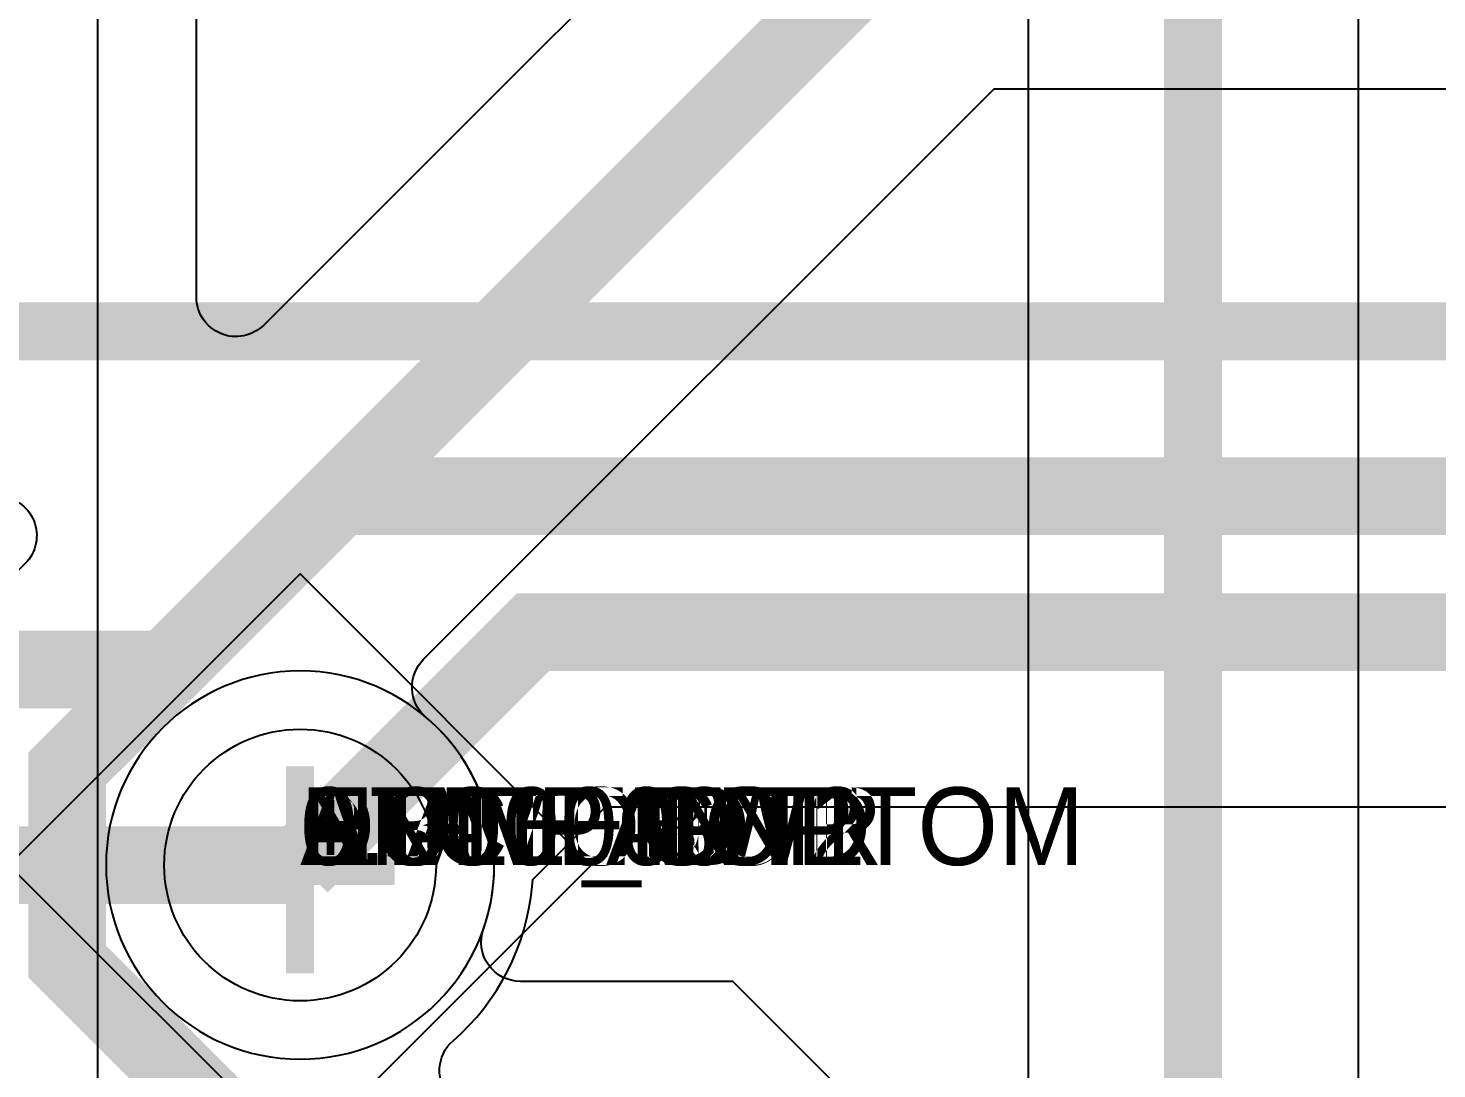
# Model space of a CAD drawing. Extents: x 0 to 323, y 0 to 320.
# Drawn here: x 55.749 to 59.378, y 39.925 to 42.606 of the extents above; entities that cross this region are included whole.
import ezdxf
from ezdxf.enums import TextEntityAlignment as Align

# ---------------------------------------------------------------- set-up
doc = ezdxf.new("R2010")
doc.units = 0
doc.header["$MEASUREMENT"] = 0
doc.layers.get('0').update_dxf_attribs({"linetype": 'CONTINUOUS'})
for name, color, linetype in [('CDN_FIGURES', 7, 'CONTINUOUS'), ('ETCH_BOTTOM', 7, 'CONTINUOUS'), ('ETCH_GND', 3, 'CONTINUOUS'), ('ETCH_INT1', 4, 'CONTINUOUS'), ('ETCH_INT2', 5, 'CONTINUOUS'), ('ETCH_PWR', 6, 'CONTINUOUS'), ('ETCH_TOP', 2, 'CONTINUOUS'), ('MANUFACTURING_NCLEGEND-1-6', 8, 'CONTINUOUS'), ('PACKAGE_GEOMETRY_ASSEMBLY_TOP', 11, 'CONTINUOUS')]:
    doc.layers.add(name, color=color, linetype=linetype)

# ---------------------------------------------------------------- blocks, each defined once
blk = doc.blocks.new('PAD_INFO')
for tag in ['SHAPE_TYPE', 'PAD_HEIGHT', 'PAD_LAYER', 'PAD_TYPE', 'PAD_WIDTH']:
    blk.add_attdef(tag, (0, 0), '', height=0.2)
at = {"flags": 2}
blk.add_attdef('CDN_TYPE', (0, 0), '', height=0.2, dxfattribs=at)
blk = doc.blocks.new('DRILL_INFO')
at = {"flags": 2}
blk.add_attdef('CDN_TYPE', (0, 0), '', height=0.2, dxfattribs=at)
for tag in ['FSHAPE', 'FCHAR', 'DRILL_HEIGHT', 'DIAMETER', 'PLATED', 'DRILL_WIDTH']:
    blk.add_attdef(tag, (0, 0), '', height=0.2)
blk = doc.blocks.new('VIA0700X0300')
at = {"layer": 'ETCH_BOTTOM'}
blk.add_circle((0, 0), 0.35, dxfattribs=at)
at = {"layer": 'ETCH_GND'}
blk.add_circle((0, 0), 0.35, dxfattribs=at)
at = {"layer": 'ETCH_INT1'}
blk.add_circle((0, 0), 0.35, dxfattribs=at)
at = {"layer": 'ETCH_INT2'}
blk.add_circle((0, 0), 0.35, dxfattribs=at)
at = {"layer": 'ETCH_PWR'}
blk.add_circle((0, 0), 0.35, dxfattribs=at)
at = {"layer": 'ETCH_TOP'}
blk.add_circle((0, 0), 0.35, dxfattribs=at)
ref = blk.add_blockref('PAD_INFO', (0, 0))
ref.add_attrib('PAD_LAYER', 'ETCH_TOP', (0, 0), dxfattribs={"height": 0.2})
ref.add_attrib('SHAPE_TYPE', 'NULL', (0, 0), dxfattribs={"height": 0.2})
ref.add_attrib('PAD_TYPE', 'ANTIPAD', (0, 0), dxfattribs={"height": 0.2})
ref.add_attrib('PAD_WIDTH', '0.000000', (0, 0), dxfattribs={"height": 0.2})
ref.add_attrib('PAD_HEIGHT', '0.000000', (0, 0), dxfattribs={"height": 0.2})
ref = blk.add_blockref('PAD_INFO', (0, 0))
ref.add_attrib('PAD_LAYER', 'ETCH_GND', (0, 0), dxfattribs={"height": 0.2})
ref.add_attrib('SHAPE_TYPE', 'NULL', (0, 0), dxfattribs={"height": 0.2})
ref.add_attrib('PAD_TYPE', 'ANTIPAD', (0, 0), dxfattribs={"height": 0.2})
ref.add_attrib('PAD_WIDTH', '0.000000', (0, 0), dxfattribs={"height": 0.2})
ref.add_attrib('PAD_HEIGHT', '0.000000', (0, 0), dxfattribs={"height": 0.2})
ref = blk.add_blockref('PAD_INFO', (0, 0))
ref.add_attrib('PAD_LAYER', 'ETCH_INT1', (0, 0), dxfattribs={"height": 0.2})
ref.add_attrib('SHAPE_TYPE', 'NULL', (0, 0), dxfattribs={"height": 0.2})
ref.add_attrib('PAD_TYPE', 'ANTIPAD', (0, 0), dxfattribs={"height": 0.2})
ref.add_attrib('PAD_WIDTH', '0.000000', (0, 0), dxfattribs={"height": 0.2})
ref.add_attrib('PAD_HEIGHT', '0.000000', (0, 0), dxfattribs={"height": 0.2})
ref = blk.add_blockref('PAD_INFO', (0, 0))
ref.add_attrib('PAD_LAYER', 'ETCH_INT2', (0, 0), dxfattribs={"height": 0.2})
ref.add_attrib('SHAPE_TYPE', 'NULL', (0, 0), dxfattribs={"height": 0.2})
ref.add_attrib('PAD_TYPE', 'ANTIPAD', (0, 0), dxfattribs={"height": 0.2})
ref.add_attrib('PAD_WIDTH', '0.000000', (0, 0), dxfattribs={"height": 0.2})
ref.add_attrib('PAD_HEIGHT', '0.000000', (0, 0), dxfattribs={"height": 0.2})
ref = blk.add_blockref('PAD_INFO', (0, 0))
ref.add_attrib('PAD_LAYER', 'ETCH_PWR', (0, 0), dxfattribs={"height": 0.2})
ref.add_attrib('SHAPE_TYPE', 'NULL', (0, 0), dxfattribs={"height": 0.2})
ref.add_attrib('PAD_TYPE', 'ANTIPAD', (0, 0), dxfattribs={"height": 0.2})
ref.add_attrib('PAD_WIDTH', '0.000000', (0, 0), dxfattribs={"height": 0.2})
ref.add_attrib('PAD_HEIGHT', '0.000000', (0, 0), dxfattribs={"height": 0.2})
ref = blk.add_blockref('PAD_INFO', (0, 0))
ref.add_attrib('PAD_LAYER', 'ETCH_BOTTOM', (0, 0), dxfattribs={"height": 0.2})
ref.add_attrib('SHAPE_TYPE', 'NULL', (0, 0), dxfattribs={"height": 0.2})
ref.add_attrib('PAD_TYPE', 'ANTIPAD', (0, 0), dxfattribs={"height": 0.2})
ref.add_attrib('PAD_WIDTH', '0.000000', (0, 0), dxfattribs={"height": 0.2})
ref.add_attrib('PAD_HEIGHT', '0.000000', (0, 0), dxfattribs={"height": 0.2})
ref = blk.add_blockref('PAD_INFO', (0, 0))
ref.add_attrib('PAD_LAYER', 'ETCH_TOP', (0, 0), dxfattribs={"height": 0.2})
ref.add_attrib('SHAPE_TYPE', 'NULL', (0, 0), dxfattribs={"height": 0.2})
ref.add_attrib('PAD_TYPE', 'THERMAL', (0, 0), dxfattribs={"height": 0.2})
ref.add_attrib('PAD_WIDTH', '0.000000', (0, 0), dxfattribs={"height": 0.2})
ref.add_attrib('PAD_HEIGHT', '0.000000', (0, 0), dxfattribs={"height": 0.2})
ref = blk.add_blockref('PAD_INFO', (0, 0))
ref.add_attrib('PAD_LAYER', 'ETCH_GND', (0, 0), dxfattribs={"height": 0.2})
ref.add_attrib('SHAPE_TYPE', 'NULL', (0, 0), dxfattribs={"height": 0.2})
ref.add_attrib('PAD_TYPE', 'THERMAL', (0, 0), dxfattribs={"height": 0.2})
ref.add_attrib('PAD_WIDTH', '0.000000', (0, 0), dxfattribs={"height": 0.2})
ref.add_attrib('PAD_HEIGHT', '0.000000', (0, 0), dxfattribs={"height": 0.2})
ref = blk.add_blockref('PAD_INFO', (0, 0))
ref.add_attrib('PAD_LAYER', 'ETCH_INT1', (0, 0), dxfattribs={"height": 0.2})
ref.add_attrib('SHAPE_TYPE', 'NULL', (0, 0), dxfattribs={"height": 0.2})
ref.add_attrib('PAD_TYPE', 'THERMAL', (0, 0), dxfattribs={"height": 0.2})
ref.add_attrib('PAD_WIDTH', '0.000000', (0, 0), dxfattribs={"height": 0.2})
ref.add_attrib('PAD_HEIGHT', '0.000000', (0, 0), dxfattribs={"height": 0.2})
ref = blk.add_blockref('PAD_INFO', (0, 0))
ref.add_attrib('PAD_LAYER', 'ETCH_INT2', (0, 0), dxfattribs={"height": 0.2})
ref.add_attrib('SHAPE_TYPE', 'NULL', (0, 0), dxfattribs={"height": 0.2})
ref.add_attrib('PAD_TYPE', 'THERMAL', (0, 0), dxfattribs={"height": 0.2})
ref.add_attrib('PAD_WIDTH', '0.000000', (0, 0), dxfattribs={"height": 0.2})
ref.add_attrib('PAD_HEIGHT', '0.000000', (0, 0), dxfattribs={"height": 0.2})
ref = blk.add_blockref('PAD_INFO', (0, 0))
ref.add_attrib('PAD_LAYER', 'ETCH_PWR', (0, 0), dxfattribs={"height": 0.2})
ref.add_attrib('SHAPE_TYPE', 'NULL', (0, 0), dxfattribs={"height": 0.2})
ref.add_attrib('PAD_TYPE', 'THERMAL', (0, 0), dxfattribs={"height": 0.2})
ref.add_attrib('PAD_WIDTH', '0.000000', (0, 0), dxfattribs={"height": 0.2})
ref.add_attrib('PAD_HEIGHT', '0.000000', (0, 0), dxfattribs={"height": 0.2})
ref = blk.add_blockref('PAD_INFO', (0, 0))
ref.add_attrib('PAD_LAYER', 'ETCH_BOTTOM', (0, 0), dxfattribs={"height": 0.2})
ref.add_attrib('SHAPE_TYPE', 'NULL', (0, 0), dxfattribs={"height": 0.2})
ref.add_attrib('PAD_TYPE', 'THERMAL', (0, 0), dxfattribs={"height": 0.2})
ref.add_attrib('PAD_WIDTH', '0.000000', (0, 0), dxfattribs={"height": 0.2})
ref.add_attrib('PAD_HEIGHT', '0.000000', (0, 0), dxfattribs={"height": 0.2})
ref = blk.add_blockref('PAD_INFO', (0, 0))
ref.add_attrib('PAD_LAYER', 'ETCH_TOP', (0, 0), dxfattribs={"height": 0.2})
ref.add_attrib('SHAPE_TYPE', 'CIRCLE', (0, 0), dxfattribs={"height": 0.2})
ref.add_attrib('PAD_TYPE', 'REGULAR', (0, 0), dxfattribs={"height": 0.2})
ref.add_attrib('PAD_WIDTH', '0.700000', (0, 0), dxfattribs={"height": 0.2})
ref.add_attrib('PAD_HEIGHT', '0.700000', (0, 0), dxfattribs={"height": 0.2})
ref = blk.add_blockref('PAD_INFO', (0, 0))
ref.add_attrib('PAD_LAYER', 'ETCH_GND', (0, 0), dxfattribs={"height": 0.2})
ref.add_attrib('SHAPE_TYPE', 'CIRCLE', (0, 0), dxfattribs={"height": 0.2})
ref.add_attrib('PAD_TYPE', 'REGULAR', (0, 0), dxfattribs={"height": 0.2})
ref.add_attrib('PAD_WIDTH', '0.700000', (0, 0), dxfattribs={"height": 0.2})
ref.add_attrib('PAD_HEIGHT', '0.700000', (0, 0), dxfattribs={"height": 0.2})
ref = blk.add_blockref('PAD_INFO', (0, 0))
ref.add_attrib('PAD_LAYER', 'ETCH_INT1', (0, 0), dxfattribs={"height": 0.2})
ref.add_attrib('SHAPE_TYPE', 'CIRCLE', (0, 0), dxfattribs={"height": 0.2})
ref.add_attrib('PAD_TYPE', 'REGULAR', (0, 0), dxfattribs={"height": 0.2})
ref.add_attrib('PAD_WIDTH', '0.700000', (0, 0), dxfattribs={"height": 0.2})
ref.add_attrib('PAD_HEIGHT', '0.700000', (0, 0), dxfattribs={"height": 0.2})
ref = blk.add_blockref('PAD_INFO', (0, 0))
ref.add_attrib('PAD_LAYER', 'ETCH_INT2', (0, 0), dxfattribs={"height": 0.2})
ref.add_attrib('SHAPE_TYPE', 'CIRCLE', (0, 0), dxfattribs={"height": 0.2})
ref.add_attrib('PAD_TYPE', 'REGULAR', (0, 0), dxfattribs={"height": 0.2})
ref.add_attrib('PAD_WIDTH', '0.700000', (0, 0), dxfattribs={"height": 0.2})
ref.add_attrib('PAD_HEIGHT', '0.700000', (0, 0), dxfattribs={"height": 0.2})
ref = blk.add_blockref('PAD_INFO', (0, 0))
ref.add_attrib('PAD_LAYER', 'ETCH_PWR', (0, 0), dxfattribs={"height": 0.2})
ref.add_attrib('SHAPE_TYPE', 'CIRCLE', (0, 0), dxfattribs={"height": 0.2})
ref.add_attrib('PAD_TYPE', 'REGULAR', (0, 0), dxfattribs={"height": 0.2})
ref.add_attrib('PAD_WIDTH', '0.700000', (0, 0), dxfattribs={"height": 0.2})
ref.add_attrib('PAD_HEIGHT', '0.700000', (0, 0), dxfattribs={"height": 0.2})
ref = blk.add_blockref('PAD_INFO', (0, 0))
ref.add_attrib('PAD_LAYER', 'ETCH_BOTTOM', (0, 0), dxfattribs={"height": 0.2})
ref.add_attrib('SHAPE_TYPE', 'CIRCLE', (0, 0), dxfattribs={"height": 0.2})
ref.add_attrib('PAD_TYPE', 'REGULAR', (0, 0), dxfattribs={"height": 0.2})
ref.add_attrib('PAD_WIDTH', '0.700000', (0, 0), dxfattribs={"height": 0.2})
ref.add_attrib('PAD_HEIGHT', '0.700000', (0, 0), dxfattribs={"height": 0.2})
ref = blk.add_blockref('DRILL_INFO', (0, 0))
ref.add_attrib('DIAMETER', '0.300000', (0, 0), dxfattribs={"height": 0.2})
ref.add_attrib('PLATED', 'PLATED', (0, 0), dxfattribs={"height": 0.2})
ref.add_attrib('FSHAPE', 'DIAMOND', (0, 0), dxfattribs={"height": 0.2})
ref.add_attrib('FCHAR', '+', (0, 0), dxfattribs={"height": 0.2})
ref.add_attrib('DRILL_WIDTH', '1.500000', (0, 0), dxfattribs={"height": 0.2})
ref.add_attrib('DRILL_HEIGHT', '1.500000', (0, 0), dxfattribs={"height": 0.2})
for tag in ['CDN_TYPE', 'PIN']:
    blk.add_attdef(tag, (0, 0), '', height=0.2)
at = {"flags": 2}
for tag in ['PSTKNAME', 'BBV']:
    blk.add_attdef(tag, (0, 0), '', height=0.2, dxfattribs=at)
blk = doc.blocks.new('FIGURE_DIAMOND')
at = {"layer": 'CDN_FIGURES'}
blk.add_lwpolyline([(-0.5, 0), (0, 0.5), (0.5, 0), (0, -0.5)], close=True, dxfattribs=at)
blk = doc.blocks.new('F42')
at = {"layer": 'PACKAGE_GEOMETRY_ASSEMBLY_TOP'}
blk.add_lwpolyline([(1, -26.75), (29, -26.75), (29, 1.25), (1, 1.25)], close=True, dxfattribs=at)
at = {"flags": 2}
for tag in ['SYMBOL_TYPE', 'CDN_TYPE', 'REFDES']:
    blk.add_attdef(tag, (0, 0), '', height=0.2, dxfattribs=at)

msp = doc.modelspace()

# ---------------------------------------------------------------- linework, layer by layer
at = {"layer": 'ETCH_BOTTOM'}
for points, format in [([(104.05, 83.05, 0.2, 0.2, 0), (102.3486, 83.05, 0.2, 0.2, 0), (95.1486, 75.85, 0.2, 0.2, 0), (93.9014, 75.85, 0.2, 0.2, 0), (93.55, 75.4986, 0.2, 0.2, 0), (93.55, 63.9874, 0.2, 0.2, 0), (94.4, 63.1374, 0.2, 0.2, 0), (94.4, 61.5626, 0.2, 0.2, 0), (94.1, 61.2626, 0.2, 0.2, 0), (94.1, 52.5229, 0.2, 0.2, 0), (90.2, 48.6229, 0.2, 0.2, 0), (90.2, 47.877, 0.2, 0.2, 0), (90.55, 47.527, 0.2, 0.2, 0), (90.55, 43.2014, 0.2, 0.2, 0), (85.3706, 38.022, 0.2, 0.2, 0), (77.9266, 38.022, 0.2, 0.2, 0), (74.8986, 41.05, 0.2, 0.2, 0), (57.05, 41.05, 0.2, 0.2, 0), (56.45, 40.45, 0.2, 0.2, 0)], "xyseb"), ([(57.15, 39.15, 0.2, 0.2, 0), (56.9014, 39.15, 0.2, 0.2, 0), (55.85, 40.2014, 0.2, 0.2, 0), (55.85, 40.6986, 0.2, 0.2, 0), (56.5514, 41.4, 0.2, 0.2, 0), (75.0436, 41.4, 0.2, 0.2, 0), (78.0716, 38.372, 0.2, 0.2, 0), (82.8766, 38.372, 0.2, 0.2, 0), (86.146, 41.6414, 0.2, 0.2, 0), (86.146, 41.7026, 0.2, 0.2, 0), (86.4974, 42.054, 0.2, 0.2, 0), (86.8526, 42.054, 0.2, 0.2, 0), (89.05, 44.2514, 0.2, 0.2, 0), (89.05, 48.9597, 0.2, 0.2, 0), (92.925, 52.8347, 0.2, 0.2, 0), (92.925, 61.007, 0.2, 0.2, 0), (93.75, 61.832, 0.2, 0.2, 0), (93.75, 62.868, 0.2, 0.2, 0), (91.8, 64.818, 0.2, 0.2, 0), (91.8, 67.3486, 0.2, 0.2, 0), (92.4, 67.9486, 0.2, 0.2, 0), (92.4, 76.95, 0.2, 0.2, 0)], "xyseb"), ([(34.405, 61.405, 0.15, 0.15, 0), (34.405, 59.4768, 0.15, 0.15, 0), (52.0568, 41.825, 0.15, 0.15, 0), (77.1617, 41.825, 0.15, 0.15, 0), (78.4617, 43.125, 0.15, 0.15, 0), (78.725, 43.125, 0.15, 0.15, 0), (80.1, 44.5, 0.15, 0.15, 0)], "xyseb"), ([(51.1307, 42.1499), (51.8807, 41.3999), (55.67, 41.3999, -0.668179), (55.7417, 41.2268), (55.3999, 40.885), (55.3999, 40.015), (56.5831, 38.8317, 0.086065), (56.7089, 38.7432, 1.77391), (56.9943, 39.7295), (56.966, 39.7219), (56.8388, 39.8491, -0.434592), (56.8439, 39.9973, 0.192869), (57.0475, 40.3945), (57.0492, 40.4127), (57.2364, 40.5999), (73.9502, 40.5999, -0.434609)], "xyb")]:
    msp.add_lwpolyline(points, format=format, dxfattribs=at)
at = {"layer": 'ETCH_GND'}
msp.add_lwpolyline([(56.9501, 40.45, 1), (55.9499, 40.45, 1)], format="xyb", close=True, dxfattribs=at)
at = {"layer": 'ETCH_INT1'}
msp.add_lwpolyline([(56.9501, 40.45, 1), (55.9499, 40.45, 1)], format="xyb", close=True, dxfattribs=at)
at = {"layer": 'ETCH_INT2'}
for points, format in [([(22.869, 69.731, 0.15, 0.15, 0), (23.0322, 69.731, 0.15, 0.15, 0), (40.5356, 53.2021, 0.15, 0.15, 0), (42.8127, 50.925, 0.15, 0.15, 0), (53.1883, 50.925, 0.15, 0.15, 0), (53.3633, 50.75, 0.15, 0.15, 0), (56.3632, 50.75, 0.15, 0.15, 0), (58.75, 48.3632, 0.15, 0.15, 0), (58.75, 34.2369, 0.15, 0.15, 0), (64.675, 28.3118, 0.15, 0.15, 0), (65.3685, 27.6183, 0.15, 0.15, 0), (65.7816, 27.6183, 0.15, 0.15, 0), (78.2, 15.2, 0.15, 0.15, 0)], "xyseb"), ([(92.8517, 8.6739), (59.8499, 41.6758), (59.8499, 51.0204, 0.668179), (59.6768, 51.0921), (59.2386, 50.6539), (57.3053, 50.6539, 0.668179), (57.2336, 50.4808), (59.1751, 48.5393), (59.1751, 34.413), (60.6411, 32.947), (64.786, 32.947), (64.786, 28.802)], "xyb"), ([(41.4372, 49.9249), (52.6862, 49.9249), (52.6981, 49.918, 0.533605), (53.4453, 50.2812), (53.4514, 50.3249), (56.1871, 50.3249), (58.3249, 48.1871), (58.3249, 34.0608), (59.2656, 33.1201, -0.668179), (59.1939, 32.947), (17.699, 32.947)], "xyb")]:
    msp.add_lwpolyline(points, format=format, dxfattribs=at)
msp.add_lwpolyline([(56.45, 40.9501, 1), (56.45, 39.9499, 1)], format="xyb", close=True, dxfattribs=at)
at = {"layer": 'ETCH_PWR'}
msp.add_lwpolyline([(56.9501, 40.45, 1), (55.9499, 40.45, 1)], format="xyb", close=True, dxfattribs=at)
at = {"layer": 'ETCH_TOP'}
for points, format in [([(60.6318, 43.3501), (57.865, 43.3501), (56.3561, 41.8412, -0.668179), (56.183, 41.9129), (56.183, 45.9539), (56.304, 45.9539, 1), (56.304, 46.9541), (56.183, 46.9541), (56.183, 47.9539)], "xyb"), ([(60.85, 42.9, 0.2, 0.2, 0), (58.0514, 42.9, 0.2, 0.2, 0), (56.1054, 40.954, 0.2, 0.2, 0), (54.928, 40.954, 0.2, 0.2, 0)], "xyseb"), ([(59.6777, 38.963), (58.1501, 38.963), (58.1501, 39.5643), (57.5643, 40.1501), (57.0178, 40.1501, -0.516651), (56.9221, 40.285, 0.31001), (56.7739, 40.831, -0.438125), (56.7679, 40.98), (58.2378, 42.4499), (60.6318, 42.4499)], "xyb"), ([(56.45, 40.45, 0.2, 0.2, 0), (54.932, 40.45, 0.2, 0.2, 0), (54.928, 40.454, 0.2, 0.2, 0)], "xyseb")]:
    msp.add_lwpolyline(points, format=format, dxfattribs=at)

# ---------------------------------------------------------------- block references
at = {"rotation": 90}
msp.add_blockref('F42', (57.178, 37.704), dxfattribs=at)
at = {"layer": 'ETCH_TOP'}
msp.add_blockref('VIA0700X0300', (56.45, 40.45), dxfattribs=at)
at = {"layer": 'MANUFACTURING_NCLEGEND-1-6', "xscale": 1.5, "yscale": 1.5}
msp.add_blockref('FIGURE_DIAMOND', (56.45, 40.45), dxfattribs=at)

# ---------------------------------------------------------------- texts
at = {"layer": 'MANUFACTURING_NCLEGEND-1-6'}
msp.add_text('+', height=0.75, dxfattribs=at).set_placement((56.45, 40.45), align=Align.MIDDLE_CENTER)

doc.saveas('drawing.dxf')
